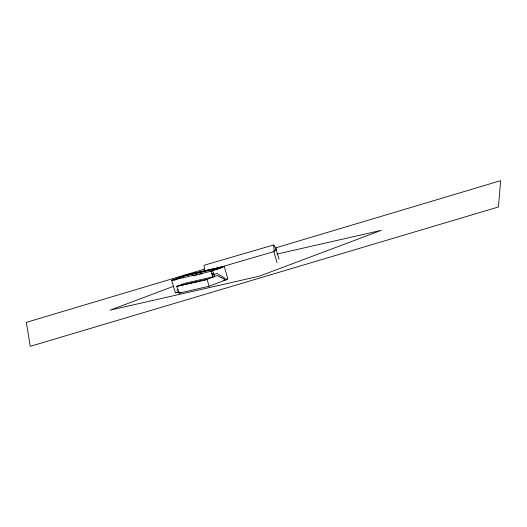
<?xml version="1.0" encoding="UTF-8"?>
<svg xmlns="http://www.w3.org/2000/svg" width="527" height="527" viewBox="0 0 527 527"><rect width="100%" height="100%" fill="white"/><g stroke="black" fill="none" stroke-linecap="round" stroke-linejoin="round"><path stroke-width="0.79" d="M275.127 250.167L273.776 251.649L277.05 262.571M179.22 291.965L175.438 292.834L171.683 280.331L184.878 275.344L224.271 266.3L227.802 278.882L223.474 280.516L225.385 280.081L224.818 278.177L217.012 273.46L212.197 275.002M173.87 279.969L185.017 275.805L184.878 275.344M223.547 266.945L223.435 266.57L211.057 271.247L212.763 276.899L213.112 276.767L211.959 273.48L213.619 272.874M224.271 266.3L211.083 271.286L171.683 280.331M211.169 271.622L213.356 270.799M216.268 269.699L222.816 267.222M176.861 286.523L179.147 293.117L209.1 286.24L207.091 279.541L176.808 286.332L184.72 283.342L214.673 276.464L214.107 274.56M176.808 286.332L206.762 279.455L217.579 275.364L218.619 276.464L219.252 276.227L220.293 277.327L221.762 277.518L221.966 278.19L223.435 278.375L223.646 279.073L225.141 279.257M207.091 279.541L206.762 279.455M175.438 292.834L178.488 291.675M179.147 293.117L181.44 292.248M209.1 286.24L225.385 280.081M173.719 286.24L110.071 310.172L259.343 276.188L381.271 230.345L276.938 254.093M204.41 269.172L26.35 322.366L30.276 346.331L498.423 206.992L500.65 180.669L275.318 247.986M273.697 244.963L274.159 251.557L276.444 249.047L273.697 244.963L204.081 265.265L204.489 271.128M276.425 249.06L276.023 249.179L279.066 259.317M214.351 268.981L274.178 251.531M223.435 266.57L184.681 275.463L184.793 275.845L220.246 267.749M184.793 275.845L222.756 267.13M173.996 280.16L177.144 279.435M192.954 275.805L197.704 274.719M199.292 274.35L202.46 273.625M176.782 290.166L178.08 289.87M225.958 279.303L227.802 278.882M213.461 272.914L214.061 274.91M183.337 277.61L183.449 277.986M172.303 280.147L172.415 280.522"/></g></svg>
